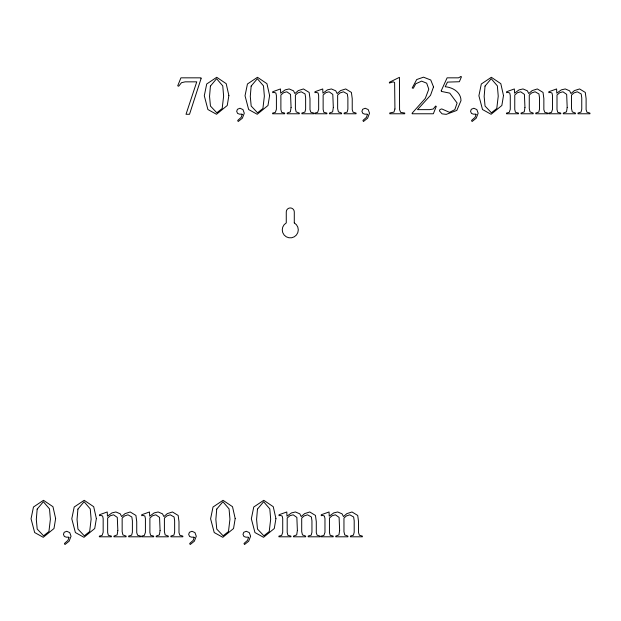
<?xml version="1.0" encoding="UTF-8"?>
<svg xmlns="http://www.w3.org/2000/svg" width="621" height="621" viewBox="0 0 621 621"><rect width="100%" height="100%" fill="white"/><g stroke="black" fill="none" stroke-linecap="round" stroke-linejoin="round"><path stroke-width="0.93" d="M37.175 509.111L36.305 519.451L37.206 529.076L43.571 535.814L48.927 531.545L50.386 519.187L49.509 508.894L43.354 501.737L37.175 509.111M77.912 509.111L77.043 519.451L77.943 529.076L84.309 535.814L89.665 531.545L91.124 519.187L90.247 508.894L84.091 501.737L77.912 509.111M210.418 86.086L209.549 96.426L210.449 106.059L216.814 112.797L222.171 108.52L223.63 96.162L222.753 85.877L216.597 78.712L210.418 86.086M251.156 86.086L250.286 96.426L251.187 106.059L257.552 112.797L262.908 108.52L264.367 96.162L263.49 85.877L257.335 78.712L251.156 86.086M216.729 509.111L215.852 519.451L216.76 529.076L223.125 535.814L228.481 531.545L229.941 519.187L229.064 508.894L222.908 501.737L216.729 509.111M257.467 509.111L256.589 519.451L257.498 529.076L263.863 535.814L269.219 531.545L270.678 519.187L269.801 508.894L263.646 501.737L257.467 509.111M485.032 86.086L484.155 96.426L485.055 106.059L491.421 112.797L496.777 108.52L498.236 96.162L497.359 85.877L491.211 78.712L485.032 86.086M117.827 530.458L117.144 534.891L113.93 536.109L113.93 536.8L126.102 536.8L126.102 536.109L122.911 534.914L122.151 531.654L122.151 518.069L124.565 515.95L127.988 514.809L131.831 516.982L132.389 520.778L132.389 532.213L131.66 535.123L128.625 536.055L128.625 536.8L140.587 536.8L140.587 536.109L137.575 535.217L136.736 532.663L136.736 521.656L135.921 515.446L130.216 511.976L125.069 513.614L121.646 516.563L120.241 513.831L115.894 511.976L111.966 512.892L107.433 516.191L107.247 511.976L99.453 514.755L99.453 515.686L100.936 515.446L102.644 516.059L103.164 518.628L103.164 532.344L102.1 535.418L99.344 536.109L99.344 536.8L111.415 536.8L111.415 536.109L108.349 535.31L107.643 532.531L107.643 518.023L110.406 515.702L113.589 514.809L117.299 517.409L117.827 530.458M160.078 530.458L159.387 534.891L156.181 536.109L156.181 536.8L168.353 536.8L168.353 536.109L165.155 534.914L164.402 531.654L164.402 518.069L166.816 515.95L170.239 514.809L174.082 516.982L174.641 520.778L174.641 532.213L173.911 535.123L170.876 536.055L170.876 536.8L182.838 536.8L182.838 536.109L179.826 535.217L178.988 532.663L178.988 521.656L178.165 515.446L172.467 511.976L167.321 513.614L163.897 516.563L162.492 513.831L158.145 511.976L154.218 512.892L149.684 516.191L149.498 511.976L141.697 514.755L141.697 515.686L143.187 515.446L144.895 516.059L145.415 518.628L145.415 532.344L144.351 535.418L141.596 536.109L141.596 536.8L153.659 536.8L153.659 536.109L150.6 535.31L149.894 532.531L149.894 518.023L152.65 515.702L155.832 514.809L159.55 517.409L160.078 530.458M291.07 107.433L290.387 111.865L287.174 113.084L287.174 113.775L299.345 113.775L299.345 113.084L296.155 111.889L295.394 108.628L295.394 95.052L297.808 92.925L301.232 91.792L305.074 93.965L305.633 97.753L305.633 109.187L304.903 112.106L301.868 113.03L301.868 113.775L313.83 113.775L313.83 113.084L310.818 112.199L309.988 109.638L309.988 98.63L309.165 92.428L303.459 88.95L298.313 90.596L294.89 93.538L293.485 90.806L289.138 88.95L285.21 89.866L280.676 93.166L280.49 88.95L272.697 91.737L272.697 92.661L274.179 92.428L275.887 93.034L276.407 95.611L276.407 109.319L275.344 112.393L272.588 113.084L272.588 113.775L284.659 113.775L284.659 113.084L281.592 112.292L280.886 109.506L280.886 94.997L283.65 92.676L286.832 91.792L290.543 94.384L291.07 107.433M333.322 107.433L332.631 111.865L329.425 113.084L329.425 113.775L341.597 113.775L341.597 113.084L338.406 111.889L337.645 108.628L337.645 95.052L340.06 92.925L343.483 91.792L347.325 93.965L347.884 97.753L347.884 109.187L347.155 112.106L344.119 113.03L344.119 113.775L356.081 113.775L356.081 113.084L353.07 112.199L352.231 109.638L352.231 98.63L351.408 92.428L345.711 88.95L340.564 90.596L337.141 93.538L335.736 90.806L331.389 88.95L327.461 89.866L322.928 93.166L322.741 88.95L314.94 91.737L314.94 92.661L316.431 92.428L318.138 93.034L318.658 95.611L318.658 109.319L317.595 112.393L314.839 113.084L314.839 113.775L326.902 113.775L326.902 113.084L323.844 112.292L323.137 109.506L323.137 94.997L325.901 92.676L329.083 91.792L332.794 94.384L333.322 107.433M297.381 530.458L296.691 534.891L293.485 536.109L293.485 536.8L305.656 536.8L305.656 536.109L302.466 534.914L301.705 531.654L301.705 518.069L304.119 515.95L307.542 514.809L311.385 516.982L311.944 520.778L311.944 532.213L311.214 535.123L308.179 536.055L308.179 536.8L320.141 536.8L320.141 536.109L317.129 535.217L316.291 532.663L316.291 521.656L315.468 515.446L309.77 511.976L304.624 513.614L301.201 516.563L299.796 513.831L295.449 511.976L291.521 512.892L286.987 516.191L286.801 511.976L279 514.755L279 515.686L280.49 515.446L282.198 516.059L282.718 518.628L282.718 532.344L281.655 535.418L278.899 536.109L278.899 536.8L290.962 536.8L290.962 536.109L287.903 535.31L287.197 532.531L287.197 518.023L289.96 515.702L293.143 514.809L296.854 517.409L297.381 530.458M339.633 530.458L338.942 534.891L335.736 536.109L335.736 536.8L347.907 536.8L347.907 536.109L344.709 534.914L343.956 531.654L343.956 518.069L346.371 515.95L349.794 514.809L353.636 516.982L354.195 520.778L354.195 532.213L353.465 535.123L350.43 536.055L350.43 536.8L362.392 536.8L362.392 536.109L359.38 535.217L358.542 532.663L358.542 521.656L357.719 515.446L352.022 511.976L346.875 513.614L343.452 516.563L342.047 513.831L337.7 511.976L333.772 512.892L329.239 516.191L329.052 511.976L321.251 514.755L321.251 515.686L322.741 515.446L324.449 516.059L324.969 518.628L324.969 532.344L323.906 535.418L321.15 536.109L321.15 536.8L333.213 536.8L333.213 536.109L330.155 535.31L329.448 532.531L329.448 518.023L332.204 515.702L335.387 514.809L339.105 517.409L339.633 530.458M524.947 107.433L524.256 111.865L521.042 113.084L521.042 113.775L533.222 113.775L533.222 113.084L530.024 111.889L529.271 108.628L529.271 95.052L531.685 92.925L535.1 91.792L538.95 93.965L539.502 97.753L539.502 109.187L538.78 112.106L535.737 113.03L535.737 113.775L547.699 113.775L547.699 113.084L544.687 112.199L543.856 109.638L543.856 98.63L543.033 92.428L537.328 88.95L532.181 90.596L528.766 93.538L527.361 90.806L523.006 88.95L519.086 89.866L514.545 93.166L514.359 88.95L506.565 91.737L506.565 92.661L508.048 92.428L509.763 93.034L510.276 95.611L510.276 109.319L509.22 112.393L506.457 113.084L506.457 113.775L518.527 113.775L518.527 113.084L515.461 112.292L514.762 109.506L514.762 94.997L517.518 92.676L520.701 91.792L524.411 94.384L524.947 107.433M567.19 107.433L566.507 111.865L563.294 113.084L563.294 113.775L575.465 113.775L575.465 113.084L572.275 111.889L571.514 108.628L571.514 95.052L573.928 92.925L577.351 91.792L581.194 93.965L581.753 97.753L581.753 109.187L581.023 112.106L577.988 113.03L577.988 113.775L589.95 113.775L589.95 113.084L586.938 112.199L586.108 109.638L586.108 98.63L585.285 92.428L579.579 88.95L574.433 90.596L571.01 93.538L569.604 90.806L565.257 88.95L561.33 89.866L556.796 93.166L556.61 88.95L548.817 91.737L548.817 92.661L550.299 92.428L552.007 93.034L552.527 95.611L552.527 109.319L551.464 112.393L548.708 113.084L548.708 113.775L560.779 113.775L560.779 113.084L557.712 112.292L557.006 109.506L557.006 94.997L559.769 92.676L562.952 91.792L566.663 94.384L567.19 107.433M55.634 518.574L53.988 528.525L43.253 537.305L34.66 532.554L31.05 518.791L33.464 507.015L43.486 500.301L52.956 506.697L55.634 518.574M96.371 518.574L94.726 528.525L83.99 537.305L75.397 532.554L71.788 518.791L74.202 507.015L84.223 500.301L93.693 506.697L96.371 518.574M228.877 95.556L227.239 105.5L216.496 114.28L207.903 109.529L204.293 95.766L206.708 83.99L216.737 77.283L226.199 83.672L228.877 95.556M269.615 95.556L267.977 105.5L257.234 114.28L248.641 109.529L245.031 95.766L247.445 83.99L257.474 77.283L266.937 83.672L269.615 95.556M235.188 518.574L233.543 528.525L222.807 537.305L214.214 532.554L210.604 518.791L213.019 507.015L223.04 500.301L232.51 506.697L235.188 518.574M275.926 518.574L274.28 528.525L263.545 537.305L254.952 532.554L251.342 518.791L253.756 507.015L263.778 500.301L273.248 506.697L275.926 518.574M503.491 95.556L501.846 105.5L491.102 114.28L482.509 109.529L478.9 95.766L481.314 83.99L491.343 77.283L500.813 83.672L503.491 95.556M441.228 90.79L441.492 91.427L449.783 93.142L457.103 103.032L454.82 109.653L449.488 112.339L441.748 108.923L439.978 109.521L439.412 110.911L442.067 113.853L446.251 114.357L456.823 110.429L460.999 100.649C460.976 92.25 452.802 87.336 445.218 86.746L447.477 82.104L459.354 81.739L461.426 76.833L460.999 76.461L458.484 77.835L447.104 77.835L441.228 90.79M394.933 109.001L393.955 112.106L389.763 112.975L389.763 113.775L404.721 113.775L404.721 113.03L400.661 112.37L399.575 109.77L399.443 77.33L389.39 82.29L389.39 83.035L393.24 81.84L394.614 82.508L394.933 109.001M201.033 78.712L189.521 114.28L186.021 114.28L196.764 81.84L185.198 81.84L181.495 82.694L178.646 86.241L177.722 85.822L180.928 77.835L201.033 77.835L201.033 78.712M68.923 537.592L67.953 540.379L64.444 543.484L64.949 544.539L69.11 541.225L71.042 536.241L69.723 532.593L66.719 531.281L64.204 532.29L63.435 534.355L64.359 536.466L66.4 537.196L68.683 537.118L68.923 537.592M242.167 114.567L241.196 117.353L237.688 120.458L238.192 121.522L242.353 118.207L244.286 113.216L242.966 109.568L239.97 108.256L237.447 109.265L236.679 111.338L237.602 113.441L239.652 114.171L241.926 114.093L242.167 114.567M194.163 537.592L193.193 540.379L189.677 543.484L190.181 544.539L194.342 541.225L196.283 536.241L194.955 532.593L191.959 531.281L189.436 532.29L188.668 534.355L189.599 536.466L191.641 537.196L193.923 537.118L194.163 537.592M367.407 114.567L366.437 117.353L362.92 120.458L363.425 121.522L367.593 118.207L369.526 113.216L368.199 109.568L365.202 108.256L362.687 109.265L361.911 111.338L362.843 113.441L364.884 114.171L367.166 114.093L367.407 114.567M248.478 537.592L247.507 540.379L243.991 543.484L244.495 544.539L248.664 541.225L250.597 536.241L249.269 532.593L246.273 531.281L243.758 532.29L242.99 534.355L243.913 536.466L245.955 537.196L248.237 537.118L248.478 537.592M476.035 114.567L475.073 117.353L471.556 120.458L472.061 121.522L476.222 118.207L478.162 113.216L476.835 109.568L473.839 108.256L471.316 109.265L470.547 111.338L471.479 113.441L473.52 114.171L475.802 114.093L476.035 114.567M433.52 86.909L430.524 95.292L417.506 109.638L429.678 109.638L433.256 109.024L435.593 106.059L436.284 106.377L433.342 113.775L412.15 113.775L412.15 113.162L425.331 98.366L428.8 89.16L426.681 83.183L421.612 81.126L415.728 83.781L413.338 88.26L412.197 88.019L416.699 79.55L423.499 77.175L430.749 80L433.52 86.909M294.284 222.916L294.284 211.955A4.013 4.013 0 0 0 290.279 207.942A4.013 4.013 0 0 0 286.265 211.955L286.265 222.916A8.019 8.019 0 0 0 284.131 235.017A8.019 8.019 0 0 0 296.419 235.017A8.019 8.019 0 0 0 294.284 222.916"/></g></svg>
